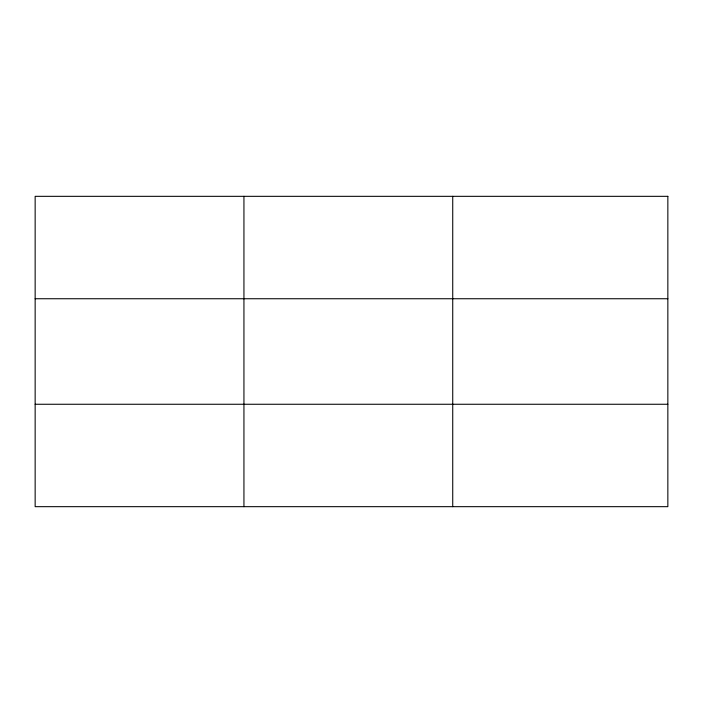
<?xml version="1.0" encoding="UTF-8"?>
<svg xmlns="http://www.w3.org/2000/svg" width="703" height="703" viewBox="0 0 703 703"><rect width="100%" height="100%" fill="white"/><g stroke="black" fill="none" stroke-linecap="round" stroke-linejoin="round"><path stroke-width="1.05" d="M243.941 196.33L243.941 506.67M452.732 196.33L452.732 506.67M35.15 298.74L667.85 298.74M35.15 404.26L667.85 404.26M667.85 196.33L667.85 506.67L35.15 506.67L35.15 196.33L667.85 196.33"/></g></svg>
